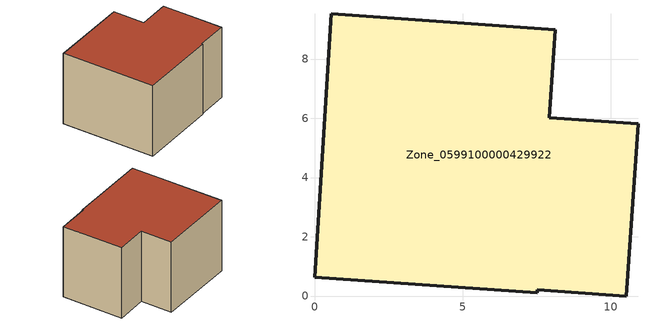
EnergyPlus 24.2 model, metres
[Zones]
Zone_0599100000429922
 floor ground (C_G): 10.92,5.81 10.52,0 7.53,0.21 7.52,0.11 0,0.63 0.56,9.52 8.13,8.99 7.92,6.02 z7
 wall outside (C_F): 8.13,8.99 0.56,9.52 0,0.63 7.52,0.11 7.53,0.21 10.52,0 10.92,5.81 7.92,6.02 8.13,8.99 z7:14.03
 roof outside (C_R): 10.92,5.81 7.92,6.02 8.13,8.99 0.56,9.52 0,0.63 7.52,0.11 7.53,0.21 10.52,0 z14.03
[BUILDING]
Pand.0599100000429922: North Axis=0; Terrain=City; Loads Convergence Tolerance Value=0.04; Temperature Convergence Tolerance Value=0.4; Solar Distribution=FullExterior; Maximum Number of Warmup Days=25; Minimum Number of Warmup Days=1
[Site:Location]
Rotterdam.The.Hague.AP_ZH_NLD Design_Conditions: Latitude=51.96; Longitude=4.45; Time Zone=1; Elevation=-4.5
[SITE:GROUNDTEMPERATURE:BUILDINGSURFACE]
18, 18, 18, 18, 18, 18, 18, 18, 18, 18, 18, 18
[MATERIAL] Thermal Absorptance=0.9; Solar Absorptance=0.7; Visible Absorptance=0.7
Name | Roughness | Thickness | Conductivity | Density | Specific Heat
G.TC.2006-2014 | MediumSmooth | 0.15 | 0.06 | 540 | 1210
F.TC.2006-2014 | Rough | 0.3 | 0.12 | 1920 | 840
R.TC.2006-2014 | MediumRough | 0.2 | 0.08 | 1500 | 1000
[CONSTRUCTION]
C_G: G.TC.2006-2014
C_F: F.TC.2006-2014
C_R: R.TC.2006-2014
[ZONE]
Zone_0599100000429922: Type=1; Multiplier=1; Ceiling Height=Autocalculate; Volume=Autocalculate; Floor Area=autocalculate; Part of Total Floor Area=Yes
[ZONEINFILTRATION:DESIGNFLOWRATE]
Infil_Zone_0599100000429922: Zone or ZoneList or Space or SpaceList=Zone_0599100000429922; Schedule=AlwaysOn; Design Flow Rate Calculation Method=Flow/Area; Flow Rate per Floor Area=0.0015; Constant Term Coefficient=1; Temperature Term Coefficient=0; Velocity Term Coefficient=0; Velocity Squared Term Coefficient=0
[HVACTEMPLATE:ZONE:IDEALLOADSAIRSYSTEM]
Zone_0599100000429922: Maximum Heating Supply Air Temperature=50; Minimum Cooling Supply Air Temperature=13; Maximum Heating Supply Air Humidity Ratio=0.0156; Minimum Cooling Supply Air Humidity Ratio=0.0077; Heating Limit=NoLimit; Cooling Limit=NoLimit; Dehumidification Control Type=ConstantSensibleHeatRatio; Cooling Sensible Heat Ratio=0.7; Dehumidification Setpoint=60; Humidification Control Type=None; Humidification Setpoint=30; Outdoor Air Method=None; Outdoor Air Flow Rate per Person=0.00944; Outdoor Air Flow Rate per Zone Floor Area=0; Outdoor Air Flow Rate per Zone=0; Demand Controlled Ventilation Type=None; Outdoor Air Economizer Type=NoEconomizer; Heat Recovery Type=None; Sensible Heat Recovery Effectiveness=0.7; Latent Heat Recovery Effectiveness=0.65
[ZONECONTROL:THERMOSTAT]
ThermostatControl_Zone_0599100000429922: Zone or ZoneList=Zone_0599100000429922; Control Type Schedule=DualSetpointControlType; Control 1=Thermostat_Zone_0599100000429922; Temperature Difference Between Cutout And Setpoint=0
[THERMOSTATSETPOINT:DUALSETPOINT]
Thermostat_Zone_0599100000429922: Heating Setpoint Temperature Schedule=HeatingSetpoint_Zone_0599100000429922; Cooling Setpoint Temperature Schedule=CoolingSetpoint_Zone_0599100000429922
[SCHEDULE:COMPACT]
HeatingSetpoint_Zone_0599100000429922: Through: 12/31, For: AllDays, Until: 24:00, 21
CoolingSetpoint_Zone_0599100000429922: Through: 12/31, For: AllDays, Until: 24:00, 24
DualSetpointControlType: Through: 12/31, For: AllDays, Until: 24:00, 4
AlwaysOn: Through: 12/31, For: AllDays, Until: 24:00, 1
